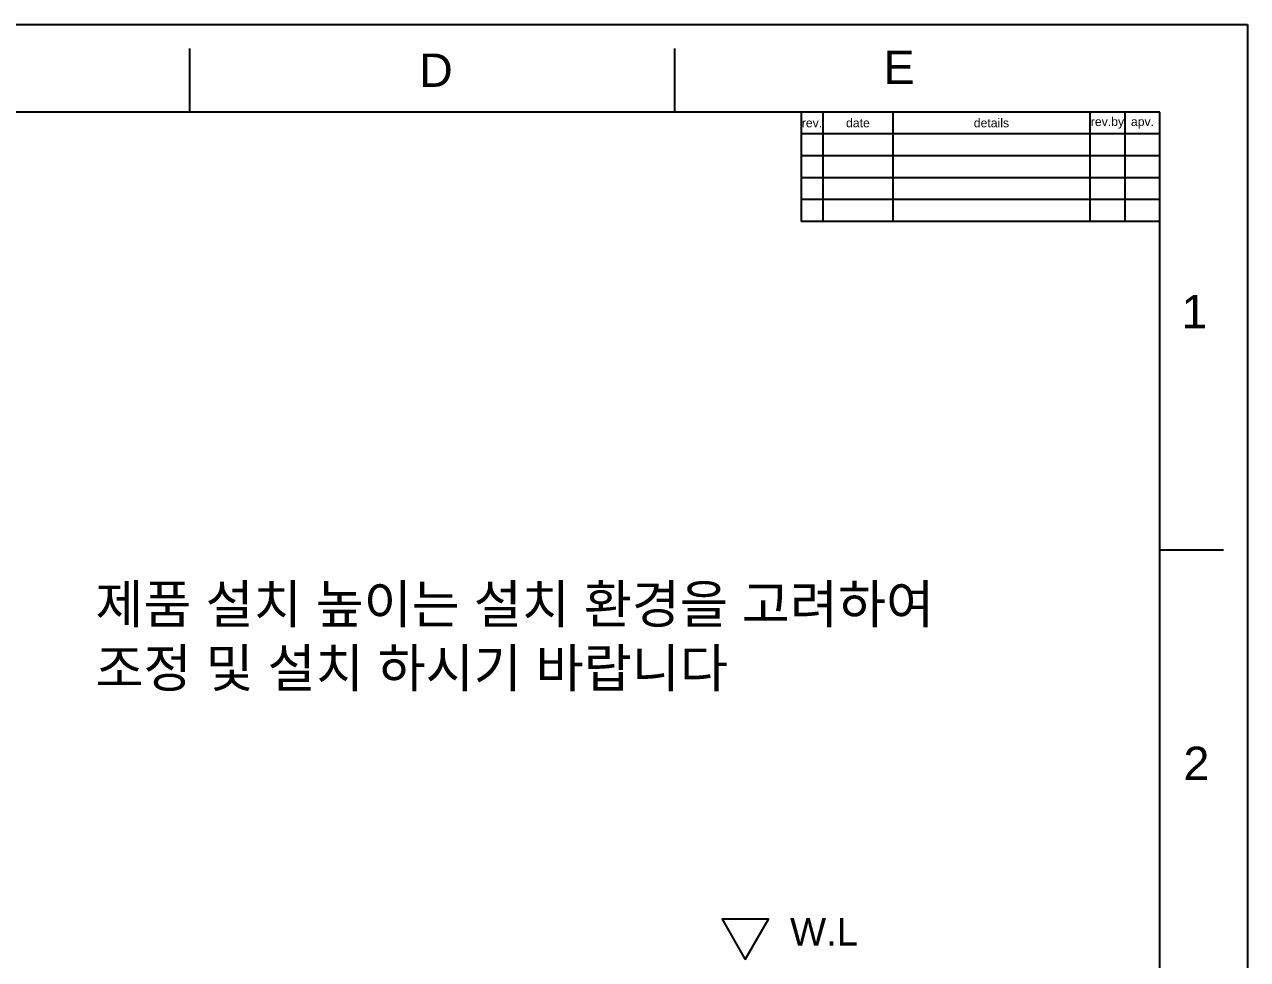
# Model space of a CAD drawing. Header units: millimetres. Extents: x 11618 to 13994, y -5897 to -2537.
# Drawn here: x 12876 to 13994, y -3392 to -2537 of the extents above; entities that cross this region are included whole.
import ezdxf

# ---------------------------------------------------------------- set-up
doc = ezdxf.new("R2010")
doc.units = ezdxf.units.MM
doc.layers.add('FORM', color=7, linetype='Continuous')
doc.layers.add('TEXT', color=2, linetype='Continuous')
doc.styles.get("Standard").update_dxf_attribs({"font": 'arial.ttf'})

msp = doc.modelspace()

# ---------------------------------------------------------------- linework, layer by layer
msp.add_lwpolyline([(13534.89, -3391.9), (13556.15, -3355.08), (13513.64, -3355.08)], close=True)
at = {"layer": 'FORM', "color": 7, "linetype": 'Continuous'}
for p, q in [((11617.84, -2537.45), (13993.84, -2537.45)), ((13993.84, -2537.45), (13993.84, -5897.45)), ((13027.44, -2617.45), (13027.44, -2559.31)), ((13470.64, -2617.45), (13470.64, -2559.31)), ((13913.84, -2617.45), (11697.84, -2617.45)), ((13913.84, -5817.45), (13913.84, -2617.45)), ((13913.84, -3017.45), (13971.99, -3017.45))]:
    msp.add_line(p, q, dxfattribs=at)
at = {"layer": 'FORM'}
for p, q in [((13585.84, -2617.45), (13585.84, -2717.45)), ((13605.84, -2617.45), (13605.84, -2717.45)), ((13669.84, -2617.45), (13669.84, -2717.45)), ((13849.84, -2617.45), (13849.84, -2717.45)), ((13881.84, -2617.45), (13881.84, -2717.45)), ((13913.84, -2637.45), (13585.84, -2637.45)), ((13913.84, -2657.45), (13585.84, -2657.45)), ((13913.84, -2677.45), (13585.84, -2677.45)), ((13913.84, -2697.45), (13585.84, -2697.45)), ((13913.84, -2717.45), (13585.84, -2717.45))]:
    msp.add_line(p, q, dxfattribs=at)

# ---------------------------------------------------------------- texts
at = {"color": 2, "attachment_point": 1}
for s, width, insert, char_height in [('{\\fGulim|b0|i0|c129|p50;제품 설치 높이는 설치 환경을 고려하여\\P조정 및 설치 하시기 바랍니다}', 2138.2876, (12941.13, -3049.62), 35), ('W.L', 106.6179, (13575.81, -3354.09), 25)]:
    msp.add_mtext_dynamic_manual_height_columns(s, width=width, gutter_width=1, heights=[0], dxfattribs=dict(at, insert=insert, char_height=char_height))
at = {"layer": 'FORM', "char_height": 30.5, "attachment_point": 5}
for s, width, insert in [('D', 40, (13252.25, -2579.26)), ('E', 40, (13675.43, -2576.73)), ('1', 200, (13945.25, -2799.83)), ('2', 200, (13947.16, -3212.63))]:
    msp.add_mtext_dynamic_manual_height_columns(s, width=width, gutter_width=50, heights=[0], dxfattribs=dict(at, insert=insert))
at = {"layer": 'TEXT', "char_height": 8, "attachment_point": 5}
for s, width, insert in [('rev.', 20, (13595.84, -2627.45)), ('date', 64, (13637.84, -2627.45)), ('details', 180, (13759.84, -2627.45)), ('rev.by', 32, (13865.84, -2627.45)), ('apv.', 32, (13897.84, -2627.45))]:
    msp.add_mtext_dynamic_manual_height_columns(s, width=width, gutter_width=50, heights=[0], dxfattribs=dict(at, insert=insert))

doc.saveas('drawing.dxf')
